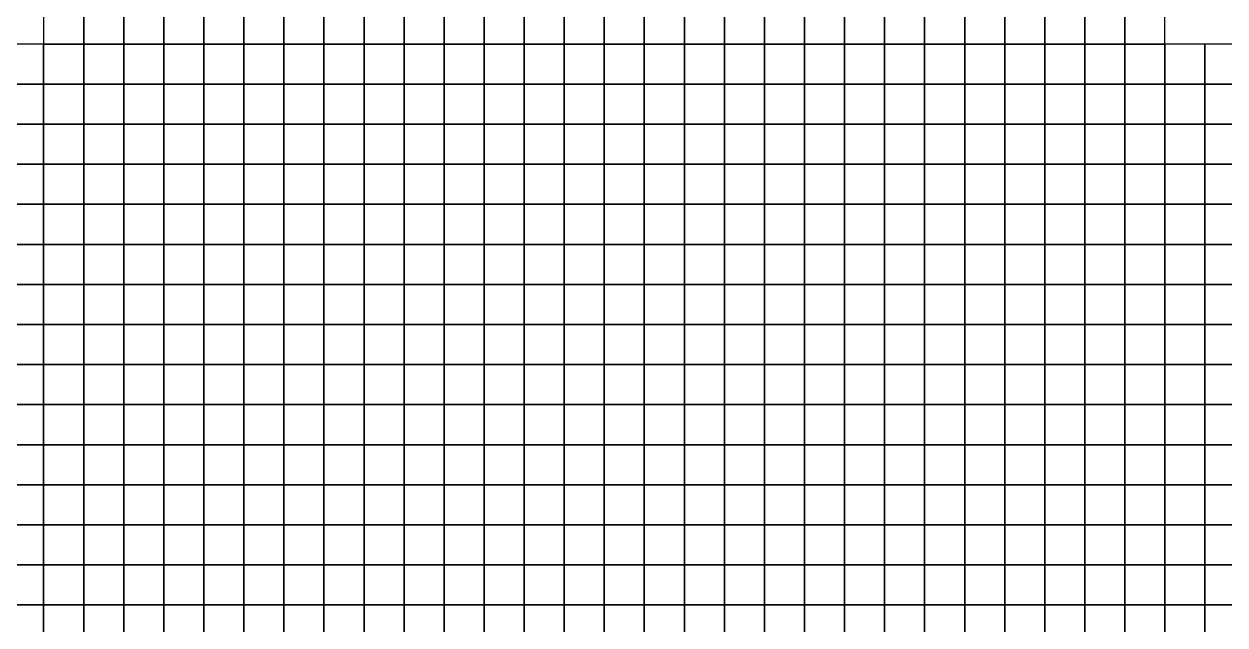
# Model space of a CAD drawing. Extents: x -2.8 to 74.5, y -0.2 to 18.4.
# Drawn here: x 18.07 to 24.07, y 8.9 to 11.9 of the extents above; entities that cross this region are included whole.
import ezdxf

# ---------------------------------------------------------------- set-up
doc = ezdxf.new("R2010")
doc.units = 0
doc.header["$MEASUREMENT"] = 0
doc.layers.add('layer_elements', color=7, linetype='Continuous')

msp = doc.modelspace()

# ---------------------------------------------------------------- linework, layer by layer
at = {"layer": 'layer_elements', "color": 51, "true_color": 0xffff73}
for points in [[(18.17, 11.8), (18.37, 11.8, 0), (18.37, 12, 0), (18.17, 12)], [(18.37, 11.8, 0), (18.57, 11.8), (18.57, 12), (18.37, 12, 0)], [(18.77, 11.8), (18.97, 11.8), (18.97, 12), (18.77, 12)], [(22.97, 11.8), (23.17, 11.8), (23.17, 12), (22.97, 12)], [(23.17, 11.8), (23.37, 11.8), (23.37, 12), (23.17, 12)], [(23.37, 11.8), (23.57, 11.8, 0), (23.57, 12, 0), (23.37, 12)], [(23.57, 11.8, 0), (23.77, 11.8), (23.77, 12), (23.57, 12, 0)], [(17.97, 11.6), (18.17, 11.6), (18.17, 11.8), (17.97, 11.8)], [(18.57, 11.6), (18.77, 11.6), (18.77, 11.8), (18.57, 11.8)], [(18.77, 11.6), (18.97, 11.6), (18.97, 11.8), (18.77, 11.8)], [(23.17, 11.6), (23.37, 11.6), (23.37, 11.8), (23.17, 11.8)], [(23.77, 11.6, 0), (23.97, 11.6), (23.97, 11.8), (23.77, 11.8)], [(23.97, 11.6), (24.17, 11.6), (24.17, 11.8), (23.97, 11.8)], [(17.97, 11.4), (18.17, 11.4), (18.17, 11.6), (17.97, 11.6)], [(18.57, 11.4), (18.77, 11.4), (18.77, 11.6), (18.57, 11.6)], [(18.77, 11.4), (18.97, 11.4), (18.97, 11.6), (18.77, 11.6)], [(23.17, 11.4), (23.37, 11.4), (23.37, 11.6), (23.17, 11.6)], [(23.77, 11.4), (23.97, 11.4), (23.97, 11.6), (23.77, 11.6, 0)], [(23.97, 11.4), (24.17, 11.4), (24.17, 11.6), (23.97, 11.6)], [(17.97, 11.2), (18.17, 11.2), (18.17, 11.4), (17.97, 11.4)], [(18.57, 11.2), (18.77, 11.2), (18.77, 11.4), (18.57, 11.4)], [(18.77, 11.2), (18.97, 11.2), (18.97, 11.4), (18.77, 11.4)], [(22.97, 11.2), (23.17, 11.2), (23.17, 11.4), (22.97, 11.4)], [(23.17, 11.2), (23.37, 11.2), (23.37, 11.4), (23.17, 11.4)], [(23.77, 11.2), (23.97, 11.2), (23.97, 11.4), (23.77, 11.4)], [(23.97, 11.2), (24.17, 11.2), (24.17, 11.4), (23.97, 11.4)], [(17.97, 11), (18.17, 11), (18.17, 11.2), (17.97, 11.2)], [(18.17, 11), (18.37, 11), (18.37, 11.2), (18.17, 11.2)], [(18.37, 11), (18.57, 11), (18.57, 11.2), (18.37, 11.2)], [(18.57, 11), (18.77, 11), (18.77, 11.2), (18.57, 11.2)], [(18.77, 11), (18.97, 11), (18.97, 11.2), (18.77, 11.2)], [(22.97, 11), (23.17, 11), (23.17, 11.2), (22.97, 11.2)], [(23.17, 11), (23.37, 11), (23.37, 11.2), (23.17, 11.2)], [(23.37, 11), (23.57, 11), (23.57, 11.2), (23.37, 11.2)], [(23.57, 11), (23.77, 11), (23.77, 11.2), (23.57, 11.2)], [(23.77, 11), (23.97, 11), (23.97, 11.2), (23.77, 11.2)], [(23.97, 11), (24.17, 11), (24.17, 11.2), (23.97, 11.2)], [(17.97, 10.8), (18.17, 10.8), (18.17, 11), (17.97, 11)], [(18.17, 10.8), (18.37, 10.8), (18.37, 11), (18.17, 11)], [(18.37, 10.8), (18.57, 10.8), (18.57, 11), (18.37, 11)], [(18.57, 10.8), (18.77, 10.8), (18.77, 11), (18.57, 11)], [(18.77, 10.8), (18.97, 10.8), (18.97, 11), (18.77, 11)], [(23.17, 10.8), (23.37, 10.8), (23.37, 11), (23.17, 11)], [(23.37, 10.8), (23.57, 10.8), (23.57, 11), (23.37, 11)], [(23.57, 10.8), (23.77, 10.8), (23.77, 11), (23.57, 11)], [(23.77, 10.8), (23.97, 10.8), (23.97, 11), (23.77, 11)], [(23.97, 10.8), (24.17, 10.8), (24.17, 11), (23.97, 11)], [(17.97, 10.6), (18.17, 10.6), (18.17, 10.8), (17.97, 10.8)], [(18.17, 10.6), (18.37, 10.6), (18.37, 10.8), (18.17, 10.8)], [(18.37, 10.6), (18.57, 10.6), (18.57, 10.8), (18.37, 10.8)], [(18.57, 10.6), (18.77, 10.6), (18.77, 10.8), (18.57, 10.8)], [(23.37, 10.6), (23.57, 10.6), (23.57, 10.8), (23.37, 10.8)], [(23.57, 10.6), (23.77, 10.6), (23.77, 10.8), (23.57, 10.8)], [(23.77, 10.6), (23.97, 10.6), (23.97, 10.8), (23.77, 10.8)]]:
    msp.add_3dface(points, dxfattribs=at)
at = {"layer": 'layer_elements', "color": 40, "true_color": 0xffdc37}
for points in [[(18.57, 11.8), (18.77, 11.8), (18.77, 12), (18.57, 12)], [(23.37, 11.6), (23.57, 11.6), (23.57, 11.8, 0), (23.37, 11.8)], [(23.57, 11.4), (23.77, 11.4), (23.77, 11.6, 0), (23.57, 11.6)], [(18.17, 11.2), (18.37, 11.2), (18.37, 11.4), (18.17, 11.4)], [(18.37, 11.2), (18.57, 11.2), (18.57, 11.4), (18.37, 11.4)], [(23.37, 11.2), (23.57, 11.2), (23.57, 11.4), (23.37, 11.4)], [(23.57, 11.2), (23.77, 11.2), (23.77, 11.4), (23.57, 11.4)]]:
    msp.add_3dface(points, dxfattribs=at)
at = {"layer": 'layer_elements', "color": 171, "true_color": 0x8080ff}
for points in [[(18.97, 11.8), (19.17, 11.8), (19.17, 12), (18.97, 12)], [(19.17, 11.8), (19.37, 11.8), (19.37, 12), (19.17, 12)], [(19.37, 11.8), (19.57, 11.8), (19.57, 12), (19.37, 12)], [(19.57, 11.8), (19.77, 11.8), (19.77, 12), (19.57, 12)], [(19.77, 11.8), (19.97, 11.8), (19.97, 12), (19.77, 12)], [(19.97, 11.8), (20.17, 11.8), (20.17, 12), (19.97, 12)], [(20.17, 11.8), (20.37, 11.8), (20.37, 12), (20.17, 12)], [(20.37, 11.8), (20.57, 11.8), (20.57, 12), (20.37, 12)], [(20.57, 11.8), (20.77, 11.8), (20.77, 12), (20.57, 12)], [(20.77, 11.8), (20.97, 11.8), (20.97, 12), (20.77, 12)], [(20.97, 11.8), (21.17, 11.8), (21.17, 12), (20.97, 12)], [(21.17, 11.8), (21.37, 11.8), (21.37, 12), (21.17, 12)], [(21.37, 11.8), (21.57, 11.8), (21.57, 12), (21.37, 12)], [(21.57, 11.8), (21.77, 11.8), (21.77, 12), (21.57, 12)], [(21.77, 11.8), (21.97, 11.8), (21.97, 12), (21.77, 12)], [(21.97, 11.8), (22.17, 11.8), (22.17, 12), (21.97, 12)], [(22.17, 11.8), (22.37, 11.8), (22.37, 12), (22.17, 12)], [(22.37, 11.8), (22.57, 11.8), (22.57, 12), (22.37, 12)], [(22.57, 11.8), (22.77, 11.8), (22.77, 12), (22.57, 12)], [(22.77, 11.8), (22.97, 11.8), (22.97, 12), (22.77, 12)], [(18.97, 11.6), (19.17, 11.6), (19.17, 11.8), (18.97, 11.8)], [(19.17, 11.6), (19.37, 11.6), (19.37, 11.8), (19.17, 11.8)], [(19.37, 11.6), (19.57, 11.6), (19.57, 11.8), (19.37, 11.8)], [(19.57, 11.6), (19.77, 11.6), (19.77, 11.8), (19.57, 11.8)], [(19.77, 11.6), (19.97, 11.6), (19.97, 11.8), (19.77, 11.8)], [(19.97, 11.6), (20.17, 11.6), (20.17, 11.8), (19.97, 11.8)], [(20.17, 11.6), (20.37, 11.6), (20.37, 11.8), (20.17, 11.8)], [(20.37, 11.6), (20.57, 11.6), (20.57, 11.8), (20.37, 11.8)], [(20.57, 11.6), (20.77, 11.6), (20.77, 11.8), (20.57, 11.8)], [(20.77, 11.6), (20.97, 11.6), (20.97, 11.8), (20.77, 11.8)], [(20.97, 11.6), (21.17, 11.6), (21.17, 11.8), (20.97, 11.8)], [(21.17, 11.6), (21.37, 11.6), (21.37, 11.8), (21.17, 11.8)], [(21.37, 11.6), (21.57, 11.6), (21.57, 11.8), (21.37, 11.8)], [(21.57, 11.6), (21.77, 11.6), (21.77, 11.8), (21.57, 11.8)], [(21.77, 11.6), (21.97, 11.6), (21.97, 11.8), (21.77, 11.8)], [(21.97, 11.6), (22.17, 11.6), (22.17, 11.8), (21.97, 11.8)], [(22.17, 11.6), (22.37, 11.6), (22.37, 11.8), (22.17, 11.8)], [(22.37, 11.6), (22.57, 11.6), (22.57, 11.8), (22.37, 11.8)], [(22.57, 11.6), (22.77, 11.6), (22.77, 11.8), (22.57, 11.8)], [(22.77, 11.6), (22.97, 11.6), (22.97, 11.8), (22.77, 11.8)], [(22.97, 11.6), (23.17, 11.6), (23.17, 11.8), (22.97, 11.8)], [(18.97, 11.4), (19.17, 11.4), (19.17, 11.6), (18.97, 11.6)], [(19.17, 11.4), (19.37, 11.4), (19.37, 11.6), (19.17, 11.6)], [(19.37, 11.4), (19.57, 11.4), (19.57, 11.6), (19.37, 11.6)], [(19.57, 11.4), (19.77, 11.4), (19.77, 11.6), (19.57, 11.6)], [(19.77, 11.4), (19.97, 11.4), (19.97, 11.6), (19.77, 11.6)], [(19.97, 11.4), (20.17, 11.4), (20.17, 11.6), (19.97, 11.6)], [(20.17, 11.4), (20.37, 11.4), (20.37, 11.6), (20.17, 11.6)], [(20.37, 11.4), (20.57, 11.4), (20.57, 11.6), (20.37, 11.6)], [(20.57, 11.4), (20.77, 11.4), (20.77, 11.6), (20.57, 11.6)], [(20.77, 11.4), (20.97, 11.4), (20.97, 11.6), (20.77, 11.6)], [(20.97, 11.4), (21.17, 11.4), (21.17, 11.6), (20.97, 11.6)], [(21.17, 11.4), (21.37, 11.4), (21.37, 11.6), (21.17, 11.6)], [(21.37, 11.4), (21.57, 11.4), (21.57, 11.6), (21.37, 11.6)], [(21.57, 11.4), (21.77, 11.4), (21.77, 11.6), (21.57, 11.6)], [(21.77, 11.4), (21.97, 11.4), (21.97, 11.6), (21.77, 11.6)], [(21.97, 11.4), (22.17, 11.4), (22.17, 11.6), (21.97, 11.6)], [(22.17, 11.4), (22.37, 11.4), (22.37, 11.6), (22.17, 11.6)], [(22.37, 11.4), (22.57, 11.4), (22.57, 11.6), (22.37, 11.6)], [(22.57, 11.4), (22.77, 11.4), (22.77, 11.6), (22.57, 11.6)], [(22.77, 11.4), (22.97, 11.4), (22.97, 11.6), (22.77, 11.6)], [(22.97, 11.4), (23.17, 11.4), (23.17, 11.6), (22.97, 11.6)], [(18.97, 11.2), (19.17, 11.2), (19.17, 11.4), (18.97, 11.4)], [(19.17, 11.2), (19.37, 11.2), (19.37, 11.4), (19.17, 11.4)], [(19.37, 11.2), (19.57, 11.2), (19.57, 11.4), (19.37, 11.4)], [(19.57, 11.2), (19.77, 11.2), (19.77, 11.4), (19.57, 11.4)], [(19.77, 11.2), (19.97, 11.2), (19.97, 11.4), (19.77, 11.4)], [(19.97, 11.2), (20.17, 11.2), (20.17, 11.4), (19.97, 11.4)], [(20.17, 11.2), (20.37, 11.2), (20.37, 11.4), (20.17, 11.4)], [(20.37, 11.2), (20.57, 11.2), (20.57, 11.4), (20.37, 11.4)], [(20.57, 11.2), (20.77, 11.2), (20.77, 11.4), (20.57, 11.4)], [(20.77, 11.2), (20.97, 11.2), (20.97, 11.4), (20.77, 11.4)], [(20.97, 11.2), (21.17, 11.2), (21.17, 11.4), (20.97, 11.4)], [(21.17, 11.2), (21.37, 11.2), (21.37, 11.4), (21.17, 11.4)], [(21.37, 11.2), (21.57, 11.2), (21.57, 11.4), (21.37, 11.4)], [(21.57, 11.2), (21.77, 11.2), (21.77, 11.4), (21.57, 11.4)], [(21.77, 11.2), (21.97, 11.2), (21.97, 11.4), (21.77, 11.4)], [(21.97, 11.2), (22.17, 11.2), (22.17, 11.4), (21.97, 11.4)], [(22.17, 11.2), (22.37, 11.2), (22.37, 11.4), (22.17, 11.4)], [(22.37, 11.2), (22.57, 11.2), (22.57, 11.4), (22.37, 11.4)], [(22.57, 11.2), (22.77, 11.2), (22.77, 11.4), (22.57, 11.4)], [(22.77, 11.2), (22.97, 11.2), (22.97, 11.4), (22.77, 11.4)], [(18.97, 11), (19.17, 11), (19.17, 11.2), (18.97, 11.2)], [(19.17, 11), (19.37, 11), (19.37, 11.2), (19.17, 11.2)], [(19.37, 11), (19.57, 11), (19.57, 11.2), (19.37, 11.2)], [(19.57, 11), (19.77, 11), (19.77, 11.2), (19.57, 11.2)], [(19.77, 11), (19.97, 11), (19.97, 11.2), (19.77, 11.2)], [(19.97, 11), (20.17, 11), (20.17, 11.2), (19.97, 11.2)], [(20.17, 11), (20.37, 11), (20.37, 11.2), (20.17, 11.2)], [(20.37, 11), (20.57, 11), (20.57, 11.2), (20.37, 11.2)], [(20.57, 11), (20.77, 11), (20.77, 11.2), (20.57, 11.2)], [(20.77, 11), (20.97, 11), (20.97, 11.2), (20.77, 11.2)], [(20.97, 11), (21.17, 11), (21.17, 11.2), (20.97, 11.2)], [(21.17, 11), (21.37, 11), (21.37, 11.2), (21.17, 11.2)], [(21.37, 11), (21.57, 11), (21.57, 11.2), (21.37, 11.2)], [(21.57, 11), (21.77, 11), (21.77, 11.2), (21.57, 11.2)], [(21.77, 11), (21.97, 11), (21.97, 11.2), (21.77, 11.2)], [(21.97, 11), (22.17, 11), (22.17, 11.2), (21.97, 11.2)], [(22.17, 11), (22.37, 11), (22.37, 11.2), (22.17, 11.2)], [(22.37, 11), (22.57, 11), (22.57, 11.2), (22.37, 11.2)], [(22.57, 11), (22.77, 11), (22.77, 11.2), (22.57, 11.2)], [(22.77, 11), (22.97, 11), (22.97, 11.2), (22.77, 11.2)], [(18.97, 10.8), (19.17, 10.8), (19.17, 11), (18.97, 11)], [(19.17, 10.8), (19.37, 10.8), (19.37, 11), (19.17, 11)], [(19.37, 10.8), (19.57, 10.8), (19.57, 11), (19.37, 11)], [(19.57, 10.8), (19.77, 10.8), (19.77, 11), (19.57, 11)], [(19.77, 10.8), (19.97, 10.8), (19.97, 11), (19.77, 11)], [(19.97, 10.8), (20.17, 10.8), (20.17, 11), (19.97, 11)], [(20.17, 10.8), (20.37, 10.8), (20.37, 11), (20.17, 11)], [(20.37, 10.8), (20.57, 10.8), (20.57, 11), (20.37, 11)], [(20.57, 10.8), (20.77, 10.8), (20.77, 11), (20.57, 11)], [(20.77, 10.8), (20.97, 10.8), (20.97, 11), (20.77, 11)], [(20.97, 10.8), (21.17, 10.8), (21.17, 11), (20.97, 11)], [(21.17, 10.8), (21.37, 10.8), (21.37, 11), (21.17, 11)], [(21.37, 10.8), (21.57, 10.8), (21.57, 11), (21.37, 11)], [(21.57, 10.8), (21.77, 10.8), (21.77, 11), (21.57, 11)], [(21.77, 10.8), (21.97, 10.8), (21.97, 11), (21.77, 11)], [(21.97, 10.8), (22.17, 10.8), (22.17, 11), (21.97, 11)], [(22.17, 10.8), (22.37, 10.8), (22.37, 11), (22.17, 11)], [(22.37, 10.8), (22.57, 10.8), (22.57, 11), (22.37, 11)], [(22.57, 10.8), (22.77, 10.8), (22.77, 11), (22.57, 11)], [(22.77, 10.8), (22.97, 10.8), (22.97, 11), (22.77, 11)], [(22.97, 10.8), (23.17, 10.8), (23.17, 11), (22.97, 11)], [(18.77, 10.6), (18.97, 10.6), (18.97, 10.8), (18.77, 10.8)], [(18.97, 10.6), (19.17, 10.6), (19.17, 10.8), (18.97, 10.8)], [(19.17, 10.6), (19.37, 10.6), (19.37, 10.8), (19.17, 10.8)], [(19.37, 10.6), (19.57, 10.6), (19.57, 10.8), (19.37, 10.8)], [(19.57, 10.6), (19.77, 10.6), (19.77, 10.8), (19.57, 10.8)], [(19.77, 10.6), (19.97, 10.6), (19.97, 10.8), (19.77, 10.8)], [(19.97, 10.6), (20.17, 10.6), (20.17, 10.8), (19.97, 10.8)], [(20.17, 10.6), (20.37, 10.6), (20.37, 10.8), (20.17, 10.8)], [(20.37, 10.6), (20.57, 10.6), (20.57, 10.8), (20.37, 10.8)], [(20.57, 10.6), (20.77, 10.6), (20.77, 10.8), (20.57, 10.8)], [(20.77, 10.6), (20.97, 10.6), (20.97, 10.8), (20.77, 10.8)], [(20.97, 10.6), (21.17, 10.6), (21.17, 10.8), (20.97, 10.8)], [(21.17, 10.6), (21.37, 10.6), (21.37, 10.8), (21.17, 10.8)], [(21.37, 10.6), (21.57, 10.6), (21.57, 10.8), (21.37, 10.8)], [(21.57, 10.6), (21.77, 10.6), (21.77, 10.8), (21.57, 10.8)], [(21.77, 10.6), (21.97, 10.6), (21.97, 10.8), (21.77, 10.8)], [(21.97, 10.6), (22.17, 10.6), (22.17, 10.8), (21.97, 10.8)], [(22.17, 10.6), (22.37, 10.6), (22.37, 10.8), (22.17, 10.8)], [(22.37, 10.6), (22.57, 10.6), (22.57, 10.8), (22.37, 10.8)], [(22.57, 10.6), (22.77, 10.6), (22.77, 10.8), (22.57, 10.8)], [(22.77, 10.6), (22.97, 10.6), (22.97, 10.8), (22.77, 10.8)], [(22.97, 10.6), (23.17, 10.6), (23.17, 10.8), (22.97, 10.8)], [(23.17, 10.6), (23.37, 10.6), (23.37, 10.8), (23.17, 10.8)], [(23.97, 10.6), (24.17, 10.6), (24.17, 10.8), (23.97, 10.8)], [(17.97, 10.4), (18.17, 10.4), (18.17, 10.6), (17.97, 10.6)], [(18.17, 10.4), (18.37, 10.4), (18.37, 10.6), (18.17, 10.6)], [(18.37, 10.4), (18.57, 10.4), (18.57, 10.6), (18.37, 10.6)], [(18.57, 10.4), (18.77, 10.4), (18.77, 10.6), (18.57, 10.6)], [(18.77, 10.4), (18.97, 10.4), (18.97, 10.6), (18.77, 10.6)], [(18.97, 10.4), (19.17, 10.4), (19.17, 10.6), (18.97, 10.6)], [(19.17, 10.4), (19.37, 10.4), (19.37, 10.6), (19.17, 10.6)], [(19.37, 10.4), (19.57, 10.4), (19.57, 10.6), (19.37, 10.6)], [(19.57, 10.4), (19.77, 10.4), (19.77, 10.6), (19.57, 10.6)], [(19.77, 10.4), (19.97, 10.4), (19.97, 10.6), (19.77, 10.6)], [(19.97, 10.4), (20.17, 10.4), (20.17, 10.6), (19.97, 10.6)], [(20.17, 10.4), (20.37, 10.4), (20.37, 10.6), (20.17, 10.6)], [(20.37, 10.4), (20.57, 10.4), (20.57, 10.6), (20.37, 10.6)], [(20.57, 10.4), (20.77, 10.4), (20.77, 10.6), (20.57, 10.6)], [(20.77, 10.4), (20.97, 10.4), (20.97, 10.6), (20.77, 10.6)], [(20.97, 10.4), (21.17, 10.4), (21.17, 10.6), (20.97, 10.6)], [(21.17, 10.4), (21.37, 10.4), (21.37, 10.6), (21.17, 10.6)], [(21.37, 10.4), (21.57, 10.4), (21.57, 10.6), (21.37, 10.6)], [(21.57, 10.4), (21.77, 10.4), (21.77, 10.6), (21.57, 10.6)], [(21.77, 10.4), (21.97, 10.4), (21.97, 10.6), (21.77, 10.6)], [(21.97, 10.4), (22.17, 10.4), (22.17, 10.6), (21.97, 10.6)], [(22.17, 10.4), (22.37, 10.4), (22.37, 10.6), (22.17, 10.6)], [(22.37, 10.4), (22.57, 10.4), (22.57, 10.6), (22.37, 10.6)], [(22.57, 10.4), (22.77, 10.4), (22.77, 10.6), (22.57, 10.6)], [(22.77, 10.4), (22.97, 10.4), (22.97, 10.6), (22.77, 10.6)], [(22.97, 10.4), (23.17, 10.4), (23.17, 10.6), (22.97, 10.6)], [(23.17, 10.4), (23.37, 10.4), (23.37, 10.6), (23.17, 10.6)], [(23.37, 10.4), (23.57, 10.4), (23.57, 10.6), (23.37, 10.6)], [(23.57, 10.4), (23.77, 10.4), (23.77, 10.6), (23.57, 10.6)], [(23.77, 10.4), (23.97, 10.4), (23.97, 10.6), (23.77, 10.6)], [(23.97, 10.4), (24.17, 10.4), (24.17, 10.6), (23.97, 10.6)], [(17.97, 10.2), (18.17, 10.2), (18.17, 10.4), (17.97, 10.4)], [(18.17, 10.2), (18.37, 10.2), (18.37, 10.4), (18.17, 10.4)], [(18.37, 10.2), (18.57, 10.2), (18.57, 10.4), (18.37, 10.4)], [(18.57, 10.2), (18.77, 10.2), (18.77, 10.4), (18.57, 10.4)], [(18.77, 10.2), (18.97, 10.2), (18.97, 10.4), (18.77, 10.4)], [(18.97, 10.2), (19.17, 10.2), (19.17, 10.4), (18.97, 10.4)], [(19.17, 10.2), (19.37, 10.2), (19.37, 10.4), (19.17, 10.4)], [(19.37, 10.2), (19.57, 10.2), (19.57, 10.4), (19.37, 10.4)], [(19.57, 10.2), (19.77, 10.2), (19.77, 10.4), (19.57, 10.4)], [(19.77, 10.2), (19.97, 10.2), (19.97, 10.4), (19.77, 10.4)], [(19.97, 10.2), (20.17, 10.2), (20.17, 10.4), (19.97, 10.4)], [(20.17, 10.2), (20.37, 10.2), (20.37, 10.4), (20.17, 10.4)], [(20.37, 10.2), (20.57, 10.2), (20.57, 10.4), (20.37, 10.4)], [(20.57, 10.2), (20.77, 10.2), (20.77, 10.4), (20.57, 10.4)], [(20.77, 10.2), (20.97, 10.2), (20.97, 10.4), (20.77, 10.4)], [(20.97, 10.2), (21.17, 10.2), (21.17, 10.4), (20.97, 10.4)], [(21.17, 10.2), (21.37, 10.2), (21.37, 10.4), (21.17, 10.4)], [(21.37, 10.2), (21.57, 10.2), (21.57, 10.4), (21.37, 10.4)], [(21.57, 10.2), (21.77, 10.2), (21.77, 10.4), (21.57, 10.4)], [(21.77, 10.2), (21.97, 10.2), (21.97, 10.4), (21.77, 10.4)], [(21.97, 10.2), (22.17, 10.2), (22.17, 10.4), (21.97, 10.4)], [(22.17, 10.2), (22.37, 10.2), (22.37, 10.4), (22.17, 10.4)], [(22.37, 10.2), (22.57, 10.2), (22.57, 10.4), (22.37, 10.4)], [(22.57, 10.2), (22.77, 10.2), (22.77, 10.4), (22.57, 10.4)], [(22.77, 10.2), (22.97, 10.2), (22.97, 10.4), (22.77, 10.4)], [(22.97, 10.2), (23.17, 10.2), (23.17, 10.4), (22.97, 10.4)], [(23.17, 10.2), (23.37, 10.2), (23.37, 10.4), (23.17, 10.4)], [(23.37, 10.2), (23.57, 10.2), (23.57, 10.4), (23.37, 10.4)], [(23.57, 10.2), (23.77, 10.2), (23.77, 10.4), (23.57, 10.4)], [(23.77, 10.2), (23.97, 10.2), (23.97, 10.4), (23.77, 10.4)], [(23.97, 10.2), (24.17, 10.2), (24.17, 10.4), (23.97, 10.4)], [(17.97, 10), (18.17, 10), (18.17, 10.2), (17.97, 10.2)], [(18.17, 10), (18.37, 10), (18.37, 10.2), (18.17, 10.2)], [(18.37, 10), (18.57, 10), (18.57, 10.2), (18.37, 10.2)], [(18.57, 10), (18.77, 10), (18.77, 10.2), (18.57, 10.2)], [(18.77, 10), (18.97, 10), (18.97, 10.2), (18.77, 10.2)], [(18.97, 10), (19.17, 10), (19.17, 10.2), (18.97, 10.2)], [(19.17, 10), (19.37, 10), (19.37, 10.2), (19.17, 10.2)], [(19.37, 10), (19.57, 10), (19.57, 10.2), (19.37, 10.2)], [(19.57, 10), (19.77, 10), (19.77, 10.2), (19.57, 10.2)], [(19.77, 10), (19.97, 10), (19.97, 10.2), (19.77, 10.2)], [(19.97, 10), (20.17, 10), (20.17, 10.2), (19.97, 10.2)], [(20.17, 10), (20.37, 10), (20.37, 10.2), (20.17, 10.2)], [(20.37, 10), (20.57, 10), (20.57, 10.2), (20.37, 10.2)], [(20.57, 10), (20.77, 10), (20.77, 10.2), (20.57, 10.2)], [(20.77, 10), (20.97, 10), (20.97, 10.2), (20.77, 10.2)], [(20.97, 10), (21.17, 10), (21.17, 10.2), (20.97, 10.2)], [(21.17, 10), (21.37, 10), (21.37, 10.2), (21.17, 10.2)], [(21.37, 10), (21.57, 10), (21.57, 10.2), (21.37, 10.2)], [(21.57, 10), (21.77, 10), (21.77, 10.2), (21.57, 10.2)], [(21.77, 10), (21.97, 10), (21.97, 10.2), (21.77, 10.2)], [(21.97, 10), (22.17, 10), (22.17, 10.2), (21.97, 10.2)], [(22.17, 10), (22.37, 10), (22.37, 10.2), (22.17, 10.2)], [(22.37, 10), (22.57, 10), (22.57, 10.2), (22.37, 10.2)], [(22.57, 10), (22.77, 10), (22.77, 10.2), (22.57, 10.2)], [(22.77, 10), (22.97, 10), (22.97, 10.2), (22.77, 10.2)], [(22.97, 10), (23.17, 10), (23.17, 10.2), (22.97, 10.2)], [(23.17, 10), (23.37, 10), (23.37, 10.2), (23.17, 10.2)], [(23.37, 10), (23.57, 10), (23.57, 10.2), (23.37, 10.2)], [(23.57, 10), (23.77, 10), (23.77, 10.2), (23.57, 10.2)], [(23.77, 10), (23.97, 10), (23.97, 10.2), (23.77, 10.2)], [(23.97, 10), (24.17, 10), (24.17, 10.2), (23.97, 10.2)], [(17.97, 9.8), (18.17, 9.8), (18.17, 10), (17.97, 10)], [(18.17, 9.8), (18.37, 9.8), (18.37, 10), (18.17, 10)], [(18.37, 9.8), (18.57, 9.8), (18.57, 10), (18.37, 10)], [(18.57, 9.8), (18.77, 9.8), (18.77, 10), (18.57, 10)], [(18.77, 9.8), (18.97, 9.8), (18.97, 10), (18.77, 10)], [(18.97, 9.8), (19.17, 9.8), (19.17, 10), (18.97, 10)], [(19.17, 9.8), (19.37, 9.8), (19.37, 10), (19.17, 10)], [(19.37, 9.8), (19.57, 9.8), (19.57, 10), (19.37, 10)], [(19.57, 9.8), (19.77, 9.8), (19.77, 10), (19.57, 10)], [(19.77, 9.8), (19.97, 9.8), (19.97, 10), (19.77, 10)], [(19.97, 9.8), (20.17, 9.8), (20.17, 10), (19.97, 10)], [(20.17, 9.8), (20.37, 9.8), (20.37, 10), (20.17, 10)], [(20.37, 9.8), (20.57, 9.8), (20.57, 10), (20.37, 10)], [(20.57, 9.8), (20.77, 9.8), (20.77, 10), (20.57, 10)], [(20.77, 9.8), (20.97, 9.8), (20.97, 10), (20.77, 10)], [(20.97, 9.8), (21.17, 9.8), (21.17, 10), (20.97, 10)], [(21.17, 9.8), (21.37, 9.8), (21.37, 10), (21.17, 10)], [(21.37, 9.8), (21.57, 9.8), (21.57, 10), (21.37, 10)], [(21.57, 9.8), (21.77, 9.8), (21.77, 10), (21.57, 10)], [(21.77, 9.8), (21.97, 9.8), (21.97, 10), (21.77, 10)], [(21.97, 9.8), (22.17, 9.8), (22.17, 10), (21.97, 10)], [(22.17, 9.8), (22.37, 9.8), (22.37, 10), (22.17, 10)], [(22.37, 9.8), (22.57, 9.8), (22.57, 10), (22.37, 10)], [(22.57, 9.8), (22.77, 9.8), (22.77, 10), (22.57, 10)], [(22.77, 9.8), (22.97, 9.8), (22.97, 10), (22.77, 10)], [(22.97, 9.8), (23.17, 9.8), (23.17, 10), (22.97, 10)], [(23.17, 9.8), (23.37, 9.8), (23.37, 10), (23.17, 10)], [(23.37, 9.8), (23.57, 9.8), (23.57, 10), (23.37, 10)], [(23.57, 9.8), (23.77, 9.8), (23.77, 10), (23.57, 10)], [(23.77, 9.8), (23.97, 9.8), (23.97, 10), (23.77, 10)], [(23.97, 9.8), (24.17, 9.8), (24.17, 10), (23.97, 10)], [(17.97, 9.6), (18.17, 9.6), (18.17, 9.8), (17.97, 9.8)], [(18.17, 9.6), (18.37, 9.6), (18.37, 9.8), (18.17, 9.8)], [(18.37, 9.6), (18.57, 9.6), (18.57, 9.8), (18.37, 9.8)], [(18.57, 9.6), (18.77, 9.6), (18.77, 9.8), (18.57, 9.8)], [(18.77, 9.6), (18.97, 9.6), (18.97, 9.8), (18.77, 9.8)], [(18.97, 9.6), (19.17, 9.6), (19.17, 9.8), (18.97, 9.8)], [(19.17, 9.6), (19.37, 9.6), (19.37, 9.8), (19.17, 9.8)], [(19.37, 9.6), (19.57, 9.6), (19.57, 9.8), (19.37, 9.8)], [(19.57, 9.6), (19.77, 9.6), (19.77, 9.8), (19.57, 9.8)], [(19.77, 9.6), (19.97, 9.6), (19.97, 9.8), (19.77, 9.8)], [(19.97, 9.6), (20.17, 9.6), (20.17, 9.8), (19.97, 9.8)], [(20.17, 9.6), (20.37, 9.6), (20.37, 9.8), (20.17, 9.8)], [(20.37, 9.6), (20.57, 9.6), (20.57, 9.8), (20.37, 9.8)], [(20.57, 9.6), (20.77, 9.6), (20.77, 9.8), (20.57, 9.8)], [(20.77, 9.6), (20.97, 9.6), (20.97, 9.8), (20.77, 9.8)], [(20.97, 9.6), (21.17, 9.6), (21.17, 9.8), (20.97, 9.8)], [(21.17, 9.6), (21.37, 9.6), (21.37, 9.8), (21.17, 9.8)], [(21.37, 9.6), (21.57, 9.6), (21.57, 9.8), (21.37, 9.8)], [(21.57, 9.6), (21.77, 9.6), (21.77, 9.8), (21.57, 9.8)], [(21.77, 9.6), (21.97, 9.6), (21.97, 9.8), (21.77, 9.8)], [(21.97, 9.6), (22.17, 9.6), (22.17, 9.8), (21.97, 9.8)], [(22.17, 9.6), (22.37, 9.6), (22.37, 9.8), (22.17, 9.8)], [(22.37, 9.6), (22.57, 9.6), (22.57, 9.8), (22.37, 9.8)], [(22.57, 9.6), (22.77, 9.6), (22.77, 9.8), (22.57, 9.8)], [(22.77, 9.6), (22.97, 9.6), (22.97, 9.8), (22.77, 9.8)], [(22.97, 9.6), (23.17, 9.6), (23.17, 9.8), (22.97, 9.8)], [(23.17, 9.6), (23.37, 9.6), (23.37, 9.8), (23.17, 9.8)], [(23.37, 9.6), (23.57, 9.6), (23.57, 9.8), (23.37, 9.8)], [(23.57, 9.6), (23.77, 9.6), (23.77, 9.8), (23.57, 9.8)], [(23.77, 9.6), (23.97, 9.6), (23.97, 9.8), (23.77, 9.8)], [(23.97, 9.6), (24.17, 9.6), (24.17, 9.8), (23.97, 9.8)], [(17.97, 9.4), (18.17, 9.4), (18.17, 9.6), (17.97, 9.6)], [(18.17, 9.4), (18.37, 9.4), (18.37, 9.6), (18.17, 9.6)], [(18.37, 9.4), (18.57, 9.4), (18.57, 9.6), (18.37, 9.6)], [(18.57, 9.4), (18.77, 9.4), (18.77, 9.6), (18.57, 9.6)], [(18.77, 9.4), (18.97, 9.4), (18.97, 9.6), (18.77, 9.6)], [(18.97, 9.4), (19.17, 9.4), (19.17, 9.6), (18.97, 9.6)], [(19.17, 9.4), (19.37, 9.4), (19.37, 9.6), (19.17, 9.6)], [(19.37, 9.4), (19.57, 9.4), (19.57, 9.6), (19.37, 9.6)], [(19.57, 9.4), (19.77, 9.4), (19.77, 9.6), (19.57, 9.6)], [(19.77, 9.4), (19.97, 9.4), (19.97, 9.6), (19.77, 9.6)], [(19.97, 9.4), (20.17, 9.4), (20.17, 9.6), (19.97, 9.6)], [(20.17, 9.4), (20.37, 9.4), (20.37, 9.6), (20.17, 9.6)], [(20.37, 9.4), (20.57, 9.4), (20.57, 9.6), (20.37, 9.6)], [(20.57, 9.4), (20.77, 9.4), (20.77, 9.6), (20.57, 9.6)], [(20.77, 9.4), (20.97, 9.4), (20.97, 9.6), (20.77, 9.6)], [(20.97, 9.4), (21.17, 9.4), (21.17, 9.6), (20.97, 9.6)], [(21.17, 9.4), (21.37, 9.4), (21.37, 9.6), (21.17, 9.6)], [(21.37, 9.4), (21.57, 9.4), (21.57, 9.6), (21.37, 9.6)], [(21.57, 9.4), (21.77, 9.4), (21.77, 9.6), (21.57, 9.6)], [(21.77, 9.4), (21.97, 9.4), (21.97, 9.6), (21.77, 9.6)], [(21.97, 9.4), (22.17, 9.4), (22.17, 9.6), (21.97, 9.6)], [(22.17, 9.4), (22.37, 9.4), (22.37, 9.6), (22.17, 9.6)], [(22.37, 9.4), (22.57, 9.4), (22.57, 9.6), (22.37, 9.6)], [(22.57, 9.4), (22.77, 9.4), (22.77, 9.6), (22.57, 9.6)], [(22.77, 9.4), (22.97, 9.4), (22.97, 9.6), (22.77, 9.6)], [(22.97, 9.4), (23.17, 9.4), (23.17, 9.6), (22.97, 9.6)], [(23.17, 9.4), (23.37, 9.4), (23.37, 9.6), (23.17, 9.6)], [(23.37, 9.4), (23.57, 9.4), (23.57, 9.6), (23.37, 9.6)], [(23.57, 9.4), (23.77, 9.4), (23.77, 9.6), (23.57, 9.6)], [(23.77, 9.4), (23.97, 9.4), (23.97, 9.6), (23.77, 9.6)], [(23.97, 9.4), (24.17, 9.4), (24.17, 9.6), (23.97, 9.6)], [(17.97, 9.2), (18.17, 9.2), (18.17, 9.4), (17.97, 9.4)], [(18.17, 9.2), (18.37, 9.2), (18.37, 9.4), (18.17, 9.4)], [(18.37, 9.2), (18.57, 9.2), (18.57, 9.4), (18.37, 9.4)], [(18.57, 9.2), (18.77, 9.2), (18.77, 9.4), (18.57, 9.4)], [(18.77, 9.2), (18.97, 9.2), (18.97, 9.4), (18.77, 9.4)], [(18.97, 9.2), (19.17, 9.2), (19.17, 9.4), (18.97, 9.4)], [(19.17, 9.2), (19.37, 9.2), (19.37, 9.4), (19.17, 9.4)], [(19.37, 9.2), (19.57, 9.2), (19.57, 9.4), (19.37, 9.4)], [(19.57, 9.2), (19.77, 9.2), (19.77, 9.4), (19.57, 9.4)], [(19.77, 9.2), (19.97, 9.2), (19.97, 9.4), (19.77, 9.4)], [(19.97, 9.2), (20.17, 9.2), (20.17, 9.4), (19.97, 9.4)], [(20.17, 9.2), (20.37, 9.2), (20.37, 9.4), (20.17, 9.4)], [(20.37, 9.2), (20.57, 9.2), (20.57, 9.4), (20.37, 9.4)], [(20.57, 9.2), (20.77, 9.2), (20.77, 9.4), (20.57, 9.4)], [(20.77, 9.2), (20.97, 9.2), (20.97, 9.4), (20.77, 9.4)], [(20.97, 9.2), (21.17, 9.2), (21.17, 9.4), (20.97, 9.4)], [(21.17, 9.2), (21.37, 9.2), (21.37, 9.4), (21.17, 9.4)], [(21.37, 9.2), (21.57, 9.2), (21.57, 9.4), (21.37, 9.4)], [(21.57, 9.2), (21.77, 9.2), (21.77, 9.4), (21.57, 9.4)], [(21.77, 9.2), (21.97, 9.2), (21.97, 9.4), (21.77, 9.4)], [(21.97, 9.2), (22.17, 9.2), (22.17, 9.4), (21.97, 9.4)], [(22.17, 9.2), (22.37, 9.2), (22.37, 9.4), (22.17, 9.4)], [(22.37, 9.2), (22.57, 9.2), (22.57, 9.4), (22.37, 9.4)], [(22.57, 9.2), (22.77, 9.2), (22.77, 9.4), (22.57, 9.4)], [(22.77, 9.2), (22.97, 9.2), (22.97, 9.4), (22.77, 9.4)], [(22.97, 9.2), (23.17, 9.2), (23.17, 9.4), (22.97, 9.4)], [(23.17, 9.2), (23.37, 9.2), (23.37, 9.4), (23.17, 9.4)], [(23.37, 9.2), (23.57, 9.2), (23.57, 9.4), (23.37, 9.4)], [(23.57, 9.2), (23.77, 9.2), (23.77, 9.4), (23.57, 9.4)], [(23.77, 9.2), (23.97, 9.2), (23.97, 9.4), (23.77, 9.4)], [(23.97, 9.2), (24.17, 9.2), (24.17, 9.4), (23.97, 9.4)], [(17.97, 9), (18.17, 9), (18.17, 9.2), (17.97, 9.2)], [(18.17, 9), (18.37, 9), (18.37, 9.2), (18.17, 9.2)], [(18.37, 9), (18.57, 9), (18.57, 9.2), (18.37, 9.2)], [(18.57, 9), (18.77, 9), (18.77, 9.2), (18.57, 9.2)], [(18.77, 9), (18.97, 9), (18.97, 9.2), (18.77, 9.2)], [(18.97, 9), (19.17, 9), (19.17, 9.2), (18.97, 9.2)], [(19.17, 9), (19.37, 9), (19.37, 9.2), (19.17, 9.2)], [(19.37, 9), (19.57, 9), (19.57, 9.2), (19.37, 9.2)], [(19.57, 9), (19.77, 9), (19.77, 9.2), (19.57, 9.2)], [(19.77, 9), (19.97, 9), (19.97, 9.2), (19.77, 9.2)], [(19.97, 9), (20.17, 9), (20.17, 9.2), (19.97, 9.2)], [(20.17, 9), (20.37, 9), (20.37, 9.2), (20.17, 9.2)], [(20.37, 9), (20.57, 9), (20.57, 9.2), (20.37, 9.2)], [(20.57, 9), (20.77, 9), (20.77, 9.2), (20.57, 9.2)], [(20.77, 9), (20.97, 9), (20.97, 9.2), (20.77, 9.2)], [(20.97, 9), (21.17, 9), (21.17, 9.2), (20.97, 9.2)], [(21.17, 9), (21.37, 9), (21.37, 9.2), (21.17, 9.2)], [(21.37, 9), (21.57, 9), (21.57, 9.2), (21.37, 9.2)], [(21.57, 9), (21.77, 9), (21.77, 9.2), (21.57, 9.2)], [(21.77, 9), (21.97, 9), (21.97, 9.2), (21.77, 9.2)], [(21.97, 9), (22.17, 9), (22.17, 9.2), (21.97, 9.2)], [(22.17, 9), (22.37, 9), (22.37, 9.2), (22.17, 9.2)], [(22.37, 9), (22.57, 9), (22.57, 9.2), (22.37, 9.2)], [(22.57, 9), (22.77, 9), (22.77, 9.2), (22.57, 9.2)], [(22.77, 9), (22.97, 9), (22.97, 9.2), (22.77, 9.2)], [(22.97, 9), (23.17, 9), (23.17, 9.2), (22.97, 9.2)], [(23.17, 9), (23.37, 9), (23.37, 9.2), (23.17, 9.2)], [(23.37, 9), (23.57, 9), (23.57, 9.2), (23.37, 9.2)], [(23.57, 9), (23.77, 9), (23.77, 9.2), (23.57, 9.2)], [(23.77, 9), (23.97, 9), (23.97, 9.2), (23.77, 9.2)], [(23.97, 9), (24.17, 9), (24.17, 9.2), (23.97, 9.2)], [(17.97, 8.8), (18.17, 8.8), (18.17, 9), (17.97, 9)], [(18.17, 8.8), (18.37, 8.8), (18.37, 9), (18.17, 9)], [(18.37, 8.8), (18.57, 8.8), (18.57, 9), (18.37, 9)], [(18.57, 8.8), (18.77, 8.8), (18.77, 9), (18.57, 9)], [(18.77, 8.8), (18.97, 8.8), (18.97, 9), (18.77, 9)], [(18.97, 8.8), (19.17, 8.8), (19.17, 9), (18.97, 9)], [(19.17, 8.8), (19.37, 8.8), (19.37, 9), (19.17, 9)], [(19.37, 8.8), (19.57, 8.8), (19.57, 9), (19.37, 9)], [(19.57, 8.8), (19.77, 8.8), (19.77, 9), (19.57, 9)], [(19.77, 8.8), (19.97, 8.8), (19.97, 9), (19.77, 9)], [(19.97, 8.8), (20.17, 8.8), (20.17, 9), (19.97, 9)], [(20.17, 8.8), (20.37, 8.8), (20.37, 9), (20.17, 9)], [(20.37, 8.8), (20.57, 8.8), (20.57, 9), (20.37, 9)], [(20.57, 8.8), (20.77, 8.8), (20.77, 9), (20.57, 9)], [(20.77, 8.8), (20.97, 8.8), (20.97, 9), (20.77, 9)], [(20.97, 8.8), (21.17, 8.8), (21.17, 9), (20.97, 9)], [(21.17, 8.8), (21.37, 8.8), (21.37, 9), (21.17, 9)], [(21.37, 8.8), (21.57, 8.8), (21.57, 9), (21.37, 9)], [(21.57, 8.8), (21.77, 8.8), (21.77, 9), (21.57, 9)], [(21.77, 8.8), (21.97, 8.8), (21.97, 9), (21.77, 9)], [(21.97, 8.8), (22.17, 8.8), (22.17, 9), (21.97, 9)], [(22.17, 8.8), (22.37, 8.8), (22.37, 9), (22.17, 9)], [(22.37, 8.8), (22.57, 8.8), (22.57, 9), (22.37, 9)], [(22.57, 8.8), (22.77, 8.8), (22.77, 9), (22.57, 9)], [(22.77, 8.8), (22.97, 8.8), (22.97, 9), (22.77, 9)], [(22.97, 8.8), (23.17, 8.8), (23.17, 9), (22.97, 9)], [(23.17, 8.8), (23.37, 8.8), (23.37, 9), (23.17, 9)], [(23.37, 8.8), (23.57, 8.8), (23.57, 9), (23.37, 9)], [(23.57, 8.8), (23.77, 8.8), (23.77, 9), (23.57, 9)], [(23.77, 8.8), (23.97, 8.8), (23.97, 9), (23.77, 9)], [(23.97, 8.8), (24.17, 8.8), (24.17, 9), (23.97, 9)]]:
    msp.add_3dface(points, dxfattribs=at)
at = {"layer": 'layer_elements', "color": 40, "true_color": 0xffa41c}
for points in [[(18.17, 11.6), (18.37, 11.6, 0), (18.37, 11.8, 0), (18.17, 11.8)], [(18.37, 11.6, 0), (18.57, 11.6), (18.57, 11.8), (18.37, 11.8, 0)], [(23.57, 11.6), (23.77, 11.6, 0), (23.77, 11.8), (23.57, 11.8, 0)], [(18.17, 11.4), (18.37, 11.4), (18.37, 11.6, 0), (18.17, 11.6)], [(18.37, 11.4), (18.57, 11.4), (18.57, 11.6), (18.37, 11.6, 0)], [(23.37, 11.4), (23.57, 11.4), (23.57, 11.6), (23.37, 11.6)]]:
    msp.add_3dface(points, dxfattribs=at)

doc.saveas('drawing.dxf')
